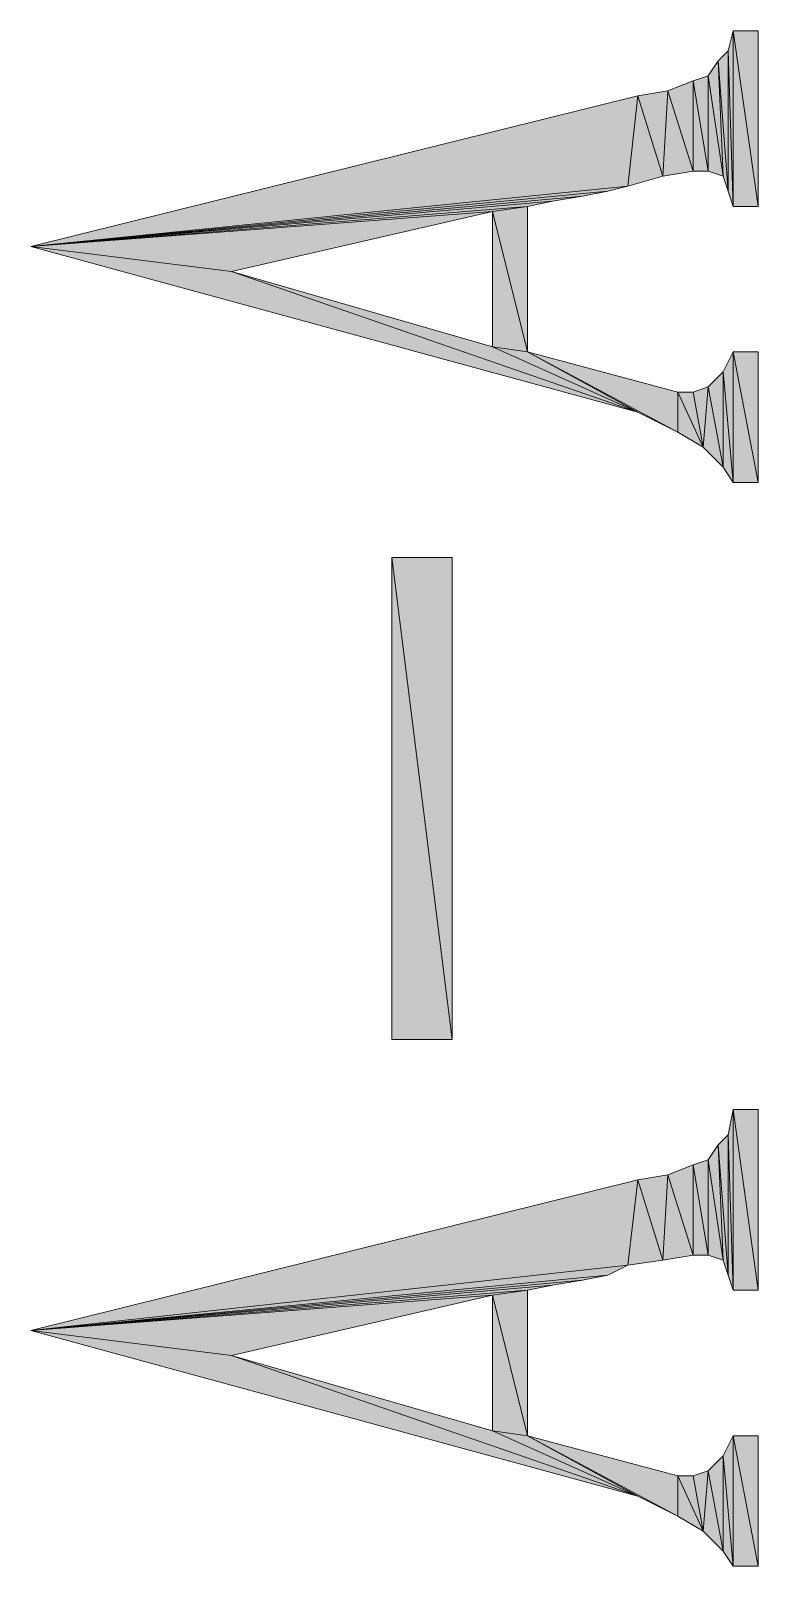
# Model space of a CAD drawing. Header units: inches. Extents: x 11 to 682, y 148 to 1119.
# Drawn here: x 379.92 to 388.62, y 755.52 to 773.88 of the extents above; entities that cross this region are included whole.
import ezdxf

# ---------------------------------------------------------------- set-up
doc = ezdxf.new("R2010")
doc.units = ezdxf.units.IN
doc.header["$MEASUREMENT"] = 0
doc.layers.add('图层 1', color=7, linetype='Continuous')

msp = doc.modelspace()

# ---------------------------------------------------------------- hatches: boundary and pattern name
at = {"layer": '图层 1', "true_color": 0xffffff}
for points in [[(388.32, 771.78), (388.26, 773.64), (388.32, 773.88)], [(388.32, 773.88), (388.62, 771.78), (388.32, 771.78)], [(388.62, 771.78), (388.32, 773.88), (388.62, 773.88)], [(388.02, 773.34), (388.14, 773.52), (388.2, 772.14)], [(388.26, 771.96), (388.14, 773.52), (388.26, 773.64)], [(388.26, 771.96), (388.2, 772.14), (388.14, 773.52)], [(388.26, 773.64), (388.32, 771.78), (388.26, 771.96)], [(388.02, 772.2), (387.84, 773.28), (388.02, 773.34)], [(388.02, 773.34), (388.2, 772.14), (388.02, 772.2)], [(387.48, 772.14), (387.18, 773.1), (387.54, 773.16)], [(387.54, 773.16), (387.84, 772.2), (387.48, 772.14)], [(387.84, 772.2), (387.54, 773.16), (387.84, 773.28)], [(387.84, 773.28), (388.02, 772.2), (387.84, 772.2)], [(387.06, 772.02), (379.92, 771.3), (387.18, 773.1)], [(387.18, 773.1), (387.48, 772.14), (387.06, 772.02)], [(387.06, 772.02), (386.82, 771.96), (379.92, 771.3)], [(386.82, 771.96), (386.52, 771.9), (379.92, 771.3)], [(386.52, 771.9), (386.16, 771.84), (379.92, 771.3)], [(386.16, 771.84), (385.86, 771.78), (379.92, 771.3)], [(385.86, 771.78), (385.44, 771.72), (379.92, 771.3)], [(385.44, 771.72), (382.32, 771), (379.92, 771.3)], [(385.86, 771.78), (385.86, 770.04), (385.44, 771.72)], [(385.44, 770.1), (385.44, 771.72), (385.86, 770.04)], [(382.32, 771), (387.18, 769.32), (379.92, 771.3)], [(382.32, 771), (385.44, 770.1), (387.18, 769.32)], [(385.44, 770.1), (385.86, 770.04), (387.18, 769.32)], [(387.66, 769.08), (387.18, 769.32), (385.86, 770.04)], [(387.66, 769.08), (385.86, 770.04), (387.66, 769.56)], [(388.32, 768.48), (388.2, 769.8), (388.32, 770.04)], [(388.32, 770.04), (388.62, 768.48), (388.32, 768.48)], [(388.62, 768.48), (388.32, 770.04), (388.62, 770.04)], [(388.2, 768.66), (388.02, 769.62), (388.2, 769.8)], [(388.2, 769.8), (388.32, 768.48), (388.2, 768.66)], [(387.66, 769.56), (387.84, 769.56), (387.96, 768.9)], [(387.66, 769.56), (387.96, 768.9), (387.66, 769.08)], [(387.96, 768.9), (387.84, 769.56), (388.02, 769.62)], [(388.02, 769.62), (388.2, 768.66), (387.96, 768.9)], [(384.24, 767.58), (384.96, 761.82), (384.24, 761.82)], [(384.96, 761.82), (384.24, 767.58), (384.96, 767.58)], [(388.32, 758.82), (388.26, 760.68), (388.32, 760.98)], [(388.32, 760.98), (388.62, 758.82), (388.32, 758.82)], [(388.62, 758.82), (388.32, 760.98), (388.62, 760.98)], [(388.26, 759), (388.14, 760.56), (388.26, 760.68)], [(388.26, 760.68), (388.32, 758.82), (388.26, 759)], [(388.02, 760.38), (388.14, 760.56), (388.2, 759.18)], [(388.26, 759), (388.2, 759.18), (388.14, 760.56)], [(387.84, 759.24), (387.54, 760.2), (387.84, 760.32)], [(388.02, 759.24), (387.84, 760.32), (388.02, 760.38)], [(387.84, 760.32), (388.02, 759.24), (387.84, 759.24)], [(388.02, 760.38), (388.2, 759.18), (388.02, 759.24)], [(387.06, 759.12), (379.92, 758.34), (387.18, 760.14)], [(387.18, 760.14), (387.48, 759.18), (387.06, 759.12)], [(387.48, 759.18), (387.18, 760.14), (387.54, 760.2)], [(387.54, 760.2), (387.84, 759.24), (387.48, 759.18)], [(387.06, 759.12), (386.82, 759), (379.92, 758.34)], [(386.82, 759), (386.52, 758.94), (379.92, 758.34)], [(386.52, 758.94), (386.16, 758.88), (379.92, 758.34)], [(386.16, 758.88), (385.86, 758.82), (379.92, 758.34)], [(385.86, 758.82), (385.44, 758.76), (379.92, 758.34)], [(385.86, 758.82), (385.86, 757.08), (385.44, 758.76)], [(385.44, 758.76), (382.32, 758.04), (379.92, 758.34)], [(385.44, 757.14), (385.44, 758.76), (385.86, 757.08)], [(382.32, 758.04), (387.18, 756.36), (379.92, 758.34)], [(382.32, 758.04), (385.44, 757.14), (387.18, 756.36)], [(385.44, 757.14), (385.86, 757.08), (387.18, 756.36)], [(387.66, 756.12), (387.18, 756.36), (385.86, 757.08)], [(387.66, 756.12), (385.86, 757.08), (387.66, 756.6)], [(388.32, 755.52), (388.2, 756.84), (388.32, 757.08)], [(388.32, 757.08), (388.62, 755.52), (388.32, 755.52)], [(388.62, 755.52), (388.32, 757.08), (388.62, 757.08)], [(388.2, 755.7), (388.02, 756.66), (388.2, 756.84)], [(388.2, 756.84), (388.32, 755.52), (388.2, 755.7)], [(387.96, 755.94), (387.84, 756.6), (388.02, 756.66)], [(388.02, 756.66), (388.2, 755.7), (387.96, 755.94)], [(387.66, 756.6), (387.84, 756.6), (387.96, 755.94)], [(387.66, 756.6), (387.96, 755.94), (387.66, 756.12)]]:
    msp.add_hatch(color=7, dxfattribs=at).paths.add_polyline_path(points)

# ---------------------------------------------------------------- linework, layer by layer
at = {"layer": '图层 1', "lineweight": 0}
for points in [[(388.32, 771.78), (388.26, 773.64), (388.32, 773.88), (388.32, 771.78)], [(388.32, 773.88), (388.62, 771.78), (388.32, 771.78), (388.32, 773.88)], [(388.62, 771.78), (388.32, 773.88), (388.62, 773.88), (388.62, 771.78)], [(388.02, 773.34), (388.14, 773.52), (388.2, 772.14), (388.02, 773.34)], [(388.26, 771.96), (388.14, 773.52), (388.26, 773.64), (388.26, 771.96)], [(388.26, 771.96), (388.2, 772.14), (388.14, 773.52), (388.26, 771.96)], [(388.26, 773.64), (388.32, 771.78), (388.26, 771.96), (388.26, 773.64)], [(388.02, 772.2), (387.84, 773.28), (388.02, 773.34), (388.02, 772.2)], [(388.02, 773.34), (388.2, 772.14), (388.02, 772.2), (388.02, 773.34)], [(387.48, 772.14), (387.18, 773.1), (387.54, 773.16), (387.48, 772.14)], [(387.54, 773.16), (387.84, 772.2), (387.48, 772.14), (387.54, 773.16)], [(387.84, 772.2), (387.54, 773.16), (387.84, 773.28), (387.84, 772.2)], [(387.84, 773.28), (388.02, 772.2), (387.84, 772.2), (387.84, 773.28)], [(387.06, 772.02), (379.92, 771.3), (387.18, 773.1), (387.06, 772.02)], [(387.18, 773.1), (387.48, 772.14), (387.06, 772.02), (387.18, 773.1)], [(387.06, 772.02), (386.82, 771.96), (379.92, 771.3), (387.06, 772.02)], [(386.82, 771.96), (386.52, 771.9), (379.92, 771.3), (386.82, 771.96)], [(386.52, 771.9), (386.16, 771.84), (379.92, 771.3), (386.52, 771.9)], [(386.16, 771.84), (385.86, 771.78), (379.92, 771.3), (386.16, 771.84)], [(385.86, 771.78), (385.44, 771.72), (379.92, 771.3), (385.86, 771.78)], [(385.44, 771.72), (382.32, 771), (379.92, 771.3), (385.44, 771.72)], [(385.86, 771.78), (385.86, 770.04), (385.44, 771.72), (385.86, 771.78)], [(385.44, 770.1), (385.44, 771.72), (385.86, 770.04), (385.44, 770.1)], [(382.32, 771), (387.18, 769.32), (379.92, 771.3), (382.32, 771)], [(382.32, 771), (385.44, 770.1), (387.18, 769.32), (382.32, 771)], [(385.44, 770.1), (385.86, 770.04), (387.18, 769.32), (385.44, 770.1)], [(387.66, 769.08), (387.18, 769.32), (385.86, 770.04), (387.66, 769.08)], [(387.66, 769.08), (385.86, 770.04), (387.66, 769.56), (387.66, 769.08)], [(388.32, 768.48), (388.2, 769.8), (388.32, 770.04), (388.32, 768.48)], [(388.32, 770.04), (388.62, 768.48), (388.32, 768.48), (388.32, 770.04)], [(388.62, 768.48), (388.32, 770.04), (388.62, 770.04), (388.62, 768.48)], [(388.2, 768.66), (388.02, 769.62), (388.2, 769.8), (388.2, 768.66)], [(388.2, 769.8), (388.32, 768.48), (388.2, 768.66), (388.2, 769.8)], [(387.66, 769.56), (387.84, 769.56), (387.96, 768.9), (387.66, 769.56)], [(387.66, 769.56), (387.96, 768.9), (387.66, 769.08), (387.66, 769.56)], [(387.96, 768.9), (387.84, 769.56), (388.02, 769.62), (387.96, 768.9)], [(388.02, 769.62), (388.2, 768.66), (387.96, 768.9), (388.02, 769.62)], [(384.24, 767.58), (384.96, 761.82), (384.24, 761.82), (384.24, 767.58)], [(384.96, 761.82), (384.24, 767.58), (384.96, 767.58), (384.96, 761.82)], [(388.32, 758.82), (388.26, 760.68), (388.32, 760.98), (388.32, 758.82)], [(388.32, 760.98), (388.62, 758.82), (388.32, 758.82), (388.32, 760.98)], [(388.62, 758.82), (388.32, 760.98), (388.62, 760.98), (388.62, 758.82)], [(388.26, 759), (388.14, 760.56), (388.26, 760.68), (388.26, 759)], [(388.26, 760.68), (388.32, 758.82), (388.26, 759), (388.26, 760.68)], [(388.02, 760.38), (388.14, 760.56), (388.2, 759.18), (388.02, 760.38)], [(388.26, 759), (388.2, 759.18), (388.14, 760.56), (388.26, 759)], [(387.84, 759.24), (387.54, 760.2), (387.84, 760.32), (387.84, 759.24)], [(388.02, 759.24), (387.84, 760.32), (388.02, 760.38), (388.02, 759.24)], [(387.84, 760.32), (388.02, 759.24), (387.84, 759.24), (387.84, 760.32)], [(388.02, 760.38), (388.2, 759.18), (388.02, 759.24), (388.02, 760.38)], [(387.06, 759.12), (379.92, 758.34), (387.18, 760.14), (387.06, 759.12)], [(387.18, 760.14), (387.48, 759.18), (387.06, 759.12), (387.18, 760.14)], [(387.48, 759.18), (387.18, 760.14), (387.54, 760.2), (387.48, 759.18)], [(387.54, 760.2), (387.84, 759.24), (387.48, 759.18), (387.54, 760.2)], [(387.06, 759.12), (386.82, 759), (379.92, 758.34), (387.06, 759.12)], [(386.82, 759), (386.52, 758.94), (379.92, 758.34), (386.82, 759)], [(386.52, 758.94), (386.16, 758.88), (379.92, 758.34), (386.52, 758.94)], [(386.16, 758.88), (385.86, 758.82), (379.92, 758.34), (386.16, 758.88)], [(385.86, 758.82), (385.44, 758.76), (379.92, 758.34), (385.86, 758.82)], [(385.86, 758.82), (385.86, 757.08), (385.44, 758.76), (385.86, 758.82)], [(385.44, 758.76), (382.32, 758.04), (379.92, 758.34), (385.44, 758.76)], [(385.44, 757.14), (385.44, 758.76), (385.86, 757.08), (385.44, 757.14)], [(382.32, 758.04), (387.18, 756.36), (379.92, 758.34), (382.32, 758.04)], [(382.32, 758.04), (385.44, 757.14), (387.18, 756.36), (382.32, 758.04)], [(385.44, 757.14), (385.86, 757.08), (387.18, 756.36), (385.44, 757.14)], [(387.66, 756.12), (387.18, 756.36), (385.86, 757.08), (387.66, 756.12)], [(387.66, 756.12), (385.86, 757.08), (387.66, 756.6), (387.66, 756.12)], [(388.32, 755.52), (388.2, 756.84), (388.32, 757.08), (388.32, 755.52)], [(388.32, 757.08), (388.62, 755.52), (388.32, 755.52), (388.32, 757.08)], [(388.62, 755.52), (388.32, 757.08), (388.62, 757.08), (388.62, 755.52)], [(388.2, 755.7), (388.02, 756.66), (388.2, 756.84), (388.2, 755.7)], [(388.2, 756.84), (388.32, 755.52), (388.2, 755.7), (388.2, 756.84)], [(387.96, 755.94), (387.84, 756.6), (388.02, 756.66), (387.96, 755.94)], [(388.02, 756.66), (388.2, 755.7), (387.96, 755.94), (388.02, 756.66)], [(387.66, 756.6), (387.84, 756.6), (387.96, 755.94), (387.66, 756.6)], [(387.66, 756.6), (387.96, 755.94), (387.66, 756.12), (387.66, 756.6)]]:
    msp.add_lwpolyline(points, dxfattribs=at)

doc.saveas('drawing.dxf')
